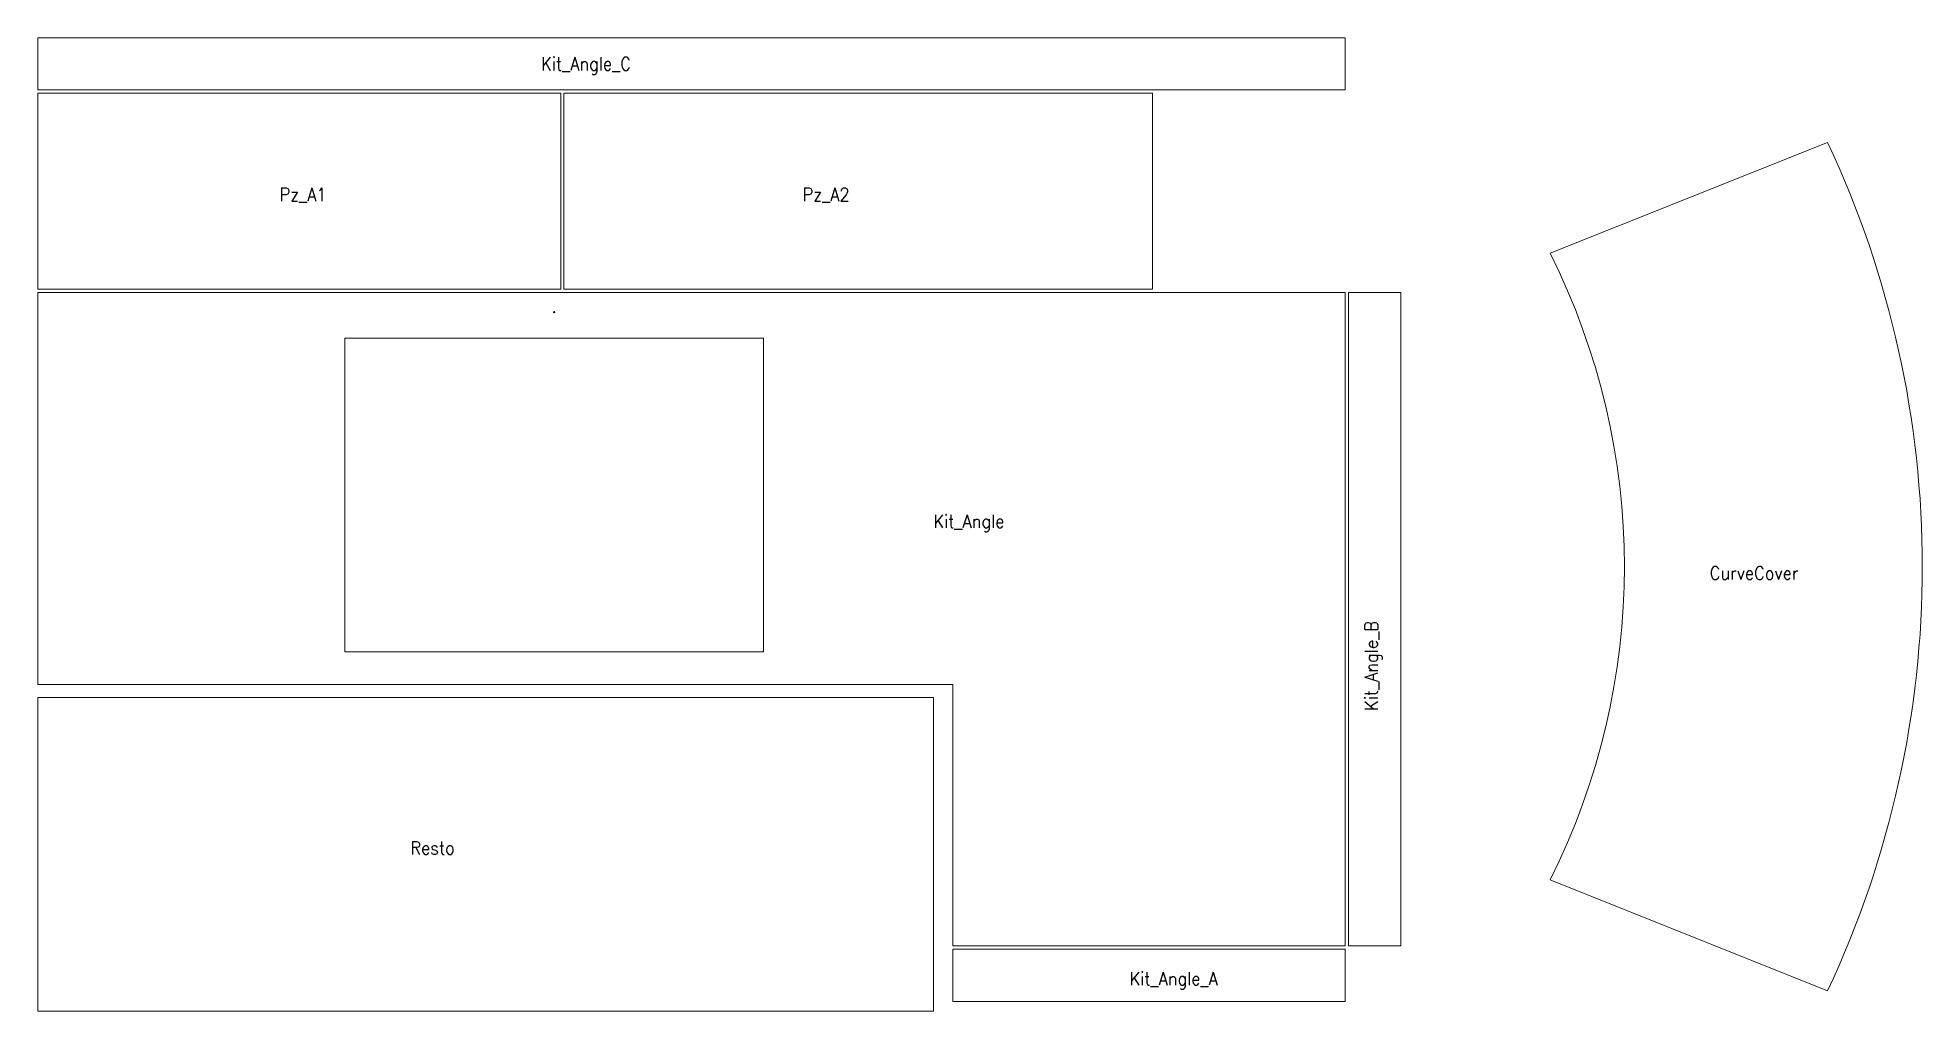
# Model space of a CAD drawing. Header units: millimetres. Extents: x 30 to 2913, y 40 to 1530.
import ezdxf

# ---------------------------------------------------------------- set-up
doc = ezdxf.new("R2010")
doc.units = ezdxf.units.MM
doc.layers.get('0').update_dxf_attribs({"lineweight": 5})
doc.styles.get("Standard").update_dxf_attribs({"font": 'standard'})

msp = doc.modelspace()

# ---------------------------------------------------------------- linework, layer by layer
msp.add_line((500, 590), (500, 1070))
for points in [[(30, 1530), (2030, 1530), (2030, 1450), (30, 1450), (30, 1530)], [(30, 1145), (830, 1145), (830, 1445), (30, 1445), (30, 1145)], [(835, 1145), (1735, 1145), (1735, 1445), (835, 1445), (835, 1145)], [(30, 1140), (2030, 1140), (2030, 140), (1430, 140), (1430, 540), (30, 540), (30, 1140)], [(2035, 1140), (2115, 1140), (2115, 140), (2035, 140), (2035, 1140)], [(500, 1070), (1140, 1070), (1140, 590), (500, 590), (500, 1070)], [(30, 520), (1400, 520), (1400, 40), (30, 40), (30, 520)], [(1430, 135), (1430, 55), (2030, 55), (2030, 135), (1430, 135)]]:
    msp.add_lwpolyline(points)
msp.add_lwpolyline([(2343.5, 241.3), (2767.7, 71.6, 0.223377), (2767.7, 1369.7), (2343.5, 1200, -0.236645), (2343.5, 241.3)], format="xyb")
msp.add_circle((820, 1110), 1)

# ---------------------------------------------------------------- texts
at = {"char_height": 20, "attachment_point": 1}
for s, insert, width in [('\\W-1;Kit_Angle_C', (800, 1500), 184.444), ('\\W-1;Pz_A1', (400, 1300), 88.889), ('\\W-1;Pz_A2', (1200, 1300), 93.333), ('\\W-1;Kit_Angle', (1400, 800), 137.778), ('\\W-1;CurveCover', (2587.4, 720.7), 144.444), ('\\W-1;Resto', (600, 300), 71.111), ('\\W-1;Kit_Angle_A', (1700, 100), 188.889)]:
    msp.add_mtext(s, dxfattribs=dict(at, insert=insert, width=width))
at = {"insert": (2060, 500), "char_height": 20, "width": 186.667, "attachment_point": 1, "rotation": 90}
msp.add_mtext('\\W-1;Kit_Angle_B', dxfattribs=at)

doc.saveas('drawing.dxf')
